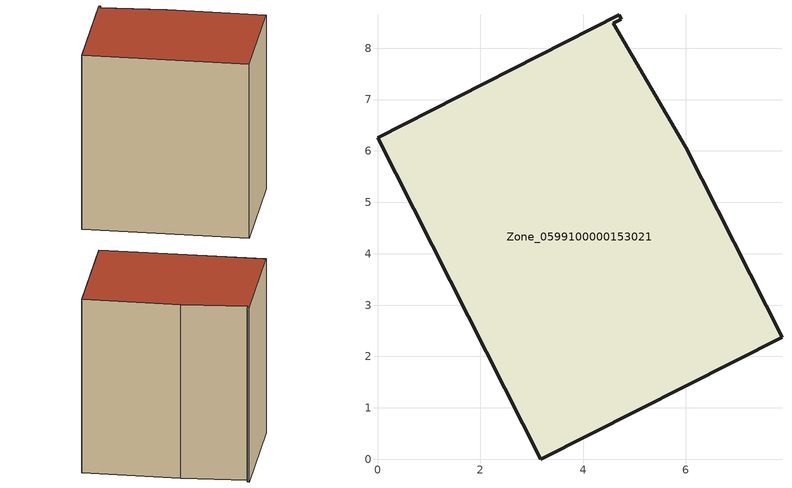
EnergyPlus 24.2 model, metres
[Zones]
Zone_0599100000153021
 floor ground (C_G): 4.59,8.48 6,6.07 7.87,2.37 3.18,0 0,6.26 4.7,8.65 4.74,8.56 z0
 wall outside (C_F): 3.18,0 7.87,2.37 6,6.07 4.59,8.48 4.74,8.56 4.7,8.65 0,6.26 3.18,0 z0:7.84
 roof outside (C_R): 6,6.07 4.59,8.48 4.74,8.56 4.7,8.65 0,6.26 3.18,0 7.87,2.37 z7.84
[BUILDING]
Pand.0599100000153021: North Axis=0; Terrain=City; Loads Convergence Tolerance Value=0.04; Temperature Convergence Tolerance Value=0.4; Solar Distribution=FullExterior; Maximum Number of Warmup Days=25; Minimum Number of Warmup Days=1
[Site:Location]
Rotterdam.The.Hague.AP_ZH_NLD Design_Conditions: Latitude=51.96; Longitude=4.45; Time Zone=1; Elevation=-4.5
[SITE:GROUNDTEMPERATURE:BUILDINGSURFACE]
18, 18, 18, 18, 18, 18, 18, 18, 18, 18, 18, 18
[MATERIAL] Thermal Absorptance=0.9; Solar Absorptance=0.7; Visible Absorptance=0.7
Name | Roughness | Thickness | Conductivity | Density | Specific Heat
G.TC.1946 | MediumSmooth | 0.15 | 1 | 540 | 1210
F.TC.1946 | Rough | 0.3 | 0.857143 | 1920 | 840
R.TC.1946 | MediumRough | 0.2 | 0.909091 | 1500 | 1000
[CONSTRUCTION]
C_G: G.TC.1946
C_F: F.TC.1946
C_R: R.TC.1946
[ZONE]
Zone_0599100000153021: Type=1; Multiplier=1; Ceiling Height=Autocalculate; Volume=Autocalculate; Floor Area=autocalculate; Part of Total Floor Area=Yes
[ZONEINFILTRATION:DESIGNFLOWRATE]
Infil_Zone_0599100000153021: Zone or ZoneList or Space or SpaceList=Zone_0599100000153021; Schedule=AlwaysOn; Design Flow Rate Calculation Method=Flow/Area; Flow Rate per Floor Area=0.003; Constant Term Coefficient=1; Temperature Term Coefficient=0; Velocity Term Coefficient=0; Velocity Squared Term Coefficient=0
[HVACTEMPLATE:ZONE:IDEALLOADSAIRSYSTEM]
Zone_0599100000153021: Maximum Heating Supply Air Temperature=50; Minimum Cooling Supply Air Temperature=13; Maximum Heating Supply Air Humidity Ratio=0.0156; Minimum Cooling Supply Air Humidity Ratio=0.0077; Heating Limit=NoLimit; Cooling Limit=NoLimit; Dehumidification Control Type=ConstantSensibleHeatRatio; Cooling Sensible Heat Ratio=0.7; Dehumidification Setpoint=60; Humidification Control Type=None; Humidification Setpoint=30; Outdoor Air Method=None; Outdoor Air Flow Rate per Person=0.00944; Outdoor Air Flow Rate per Zone Floor Area=0; Outdoor Air Flow Rate per Zone=0; Demand Controlled Ventilation Type=None; Outdoor Air Economizer Type=NoEconomizer; Heat Recovery Type=None; Sensible Heat Recovery Effectiveness=0.7; Latent Heat Recovery Effectiveness=0.65
[ZONECONTROL:THERMOSTAT]
ThermostatControl_Zone_0599100000153021: Zone or ZoneList=Zone_0599100000153021; Control Type Schedule=DualSetpointControlType; Control 1=Thermostat_Zone_0599100000153021; Temperature Difference Between Cutout And Setpoint=0
[THERMOSTATSETPOINT:DUALSETPOINT]
Thermostat_Zone_0599100000153021: Heating Setpoint Temperature Schedule=HeatingSetpoint_Zone_0599100000153021; Cooling Setpoint Temperature Schedule=CoolingSetpoint_Zone_0599100000153021
[SCHEDULE:COMPACT]
HeatingSetpoint_Zone_0599100000153021: Through: 12/31, For: AllDays, Until: 24:00, 21
CoolingSetpoint_Zone_0599100000153021: Through: 12/31, For: AllDays, Until: 24:00, 24
DualSetpointControlType: Through: 12/31, For: AllDays, Until: 24:00, 4
AlwaysOn: Through: 12/31, For: AllDays, Until: 24:00, 1
